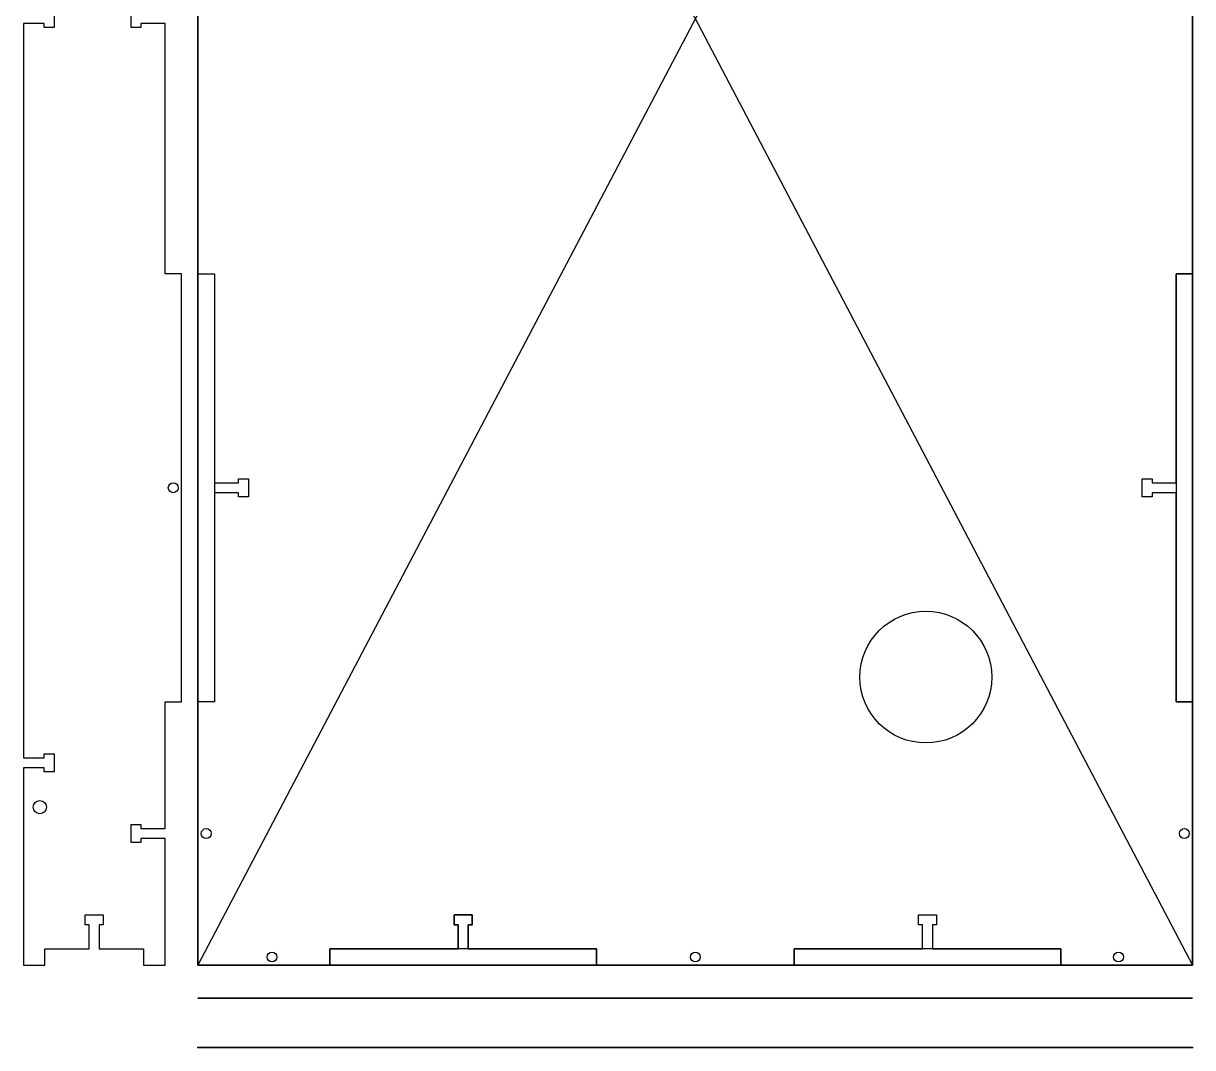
# Model space of a CAD drawing. Header units: centimetres. Extents: x -50 to 57, y -31 to 41.
# Drawn here: x -20.4 to 15.1, y -31.25 to -0.15 of the extents above; entities that cross this region are included whole.
import ezdxf

# ---------------------------------------------------------------- set-up
doc = ezdxf.new("R2010")
doc.units = ezdxf.units.CM
doc.header["$MEASUREMENT"] = 0
for name, color, linetype in [('제목 없음 v10_2 v4_Sketch1', 7, 'Continuous'), ('제목 없음 v10_2 v4_Sketch12', 7, 'Continuous'), ('제목 없음 v10_2 v4_Sketch13', 7, 'Continuous'), ('제목 없음 v10_2 v4_Sketch14', 7, 'Continuous'), ('제목 없음 v10_2 v4_Sketch18', 7, 'Continuous'), ('제목 없음 v10_2 v4_Sketch19', 7, 'Continuous'), ('제목 없음 v10_2 v4_Sketch2', 7, 'Continuous'), ('제목 없음 v10_2 v4_Sketch5', 7, 'Continuous'), ('제목 없음 v10_2 v4_Sketch6', 7, 'Continuous'), ('제목 없음 v10_2 v4_Sketch7', 7, 'Continuous'), ('제목 없음 v10_2 v4_Sketch8', 7, 'Continuous'), ('제목 없음 v10_2 v4_Sketch9', 7, 'Continuous')]:
    doc.layers.add(name, color=color, linetype=linetype)

msp = doc.modelspace()

# ---------------------------------------------------------------- linework, layer by layer
at = {"layer": '제목 없음 v10_2 v4_Sketch1'}
for p, q in [((-15.1, -28.75), (-15.1, 28.75)), ((-15.1, 28.75), (15.1, -28.75)), ((15.1, 28.75), (-15.1, -28.75)), ((15.1, 28.75), (15.1, -28.75)), ((15.1, -28.75), (-15.1, -28.75))]:
    msp.add_line(p, q, dxfattribs=at)
at = {"layer": '제목 없음 v10_2 v4_Sketch12'}
for p, q in [((-15.1, -28.75, 1.15), (-14.6, -28.75, 1.15)), ((-15.1, -28.75, 4.15), (-15.1, -28.75, 1.15)), ((-14.6, -28.75, 4.15), (-15.1, -28.75, 4.15)), ((-14.6, -28.75, 1.15), (-14.6, -28.75, 0.5)), ((-10.6, -28.75, 4.8), (-14.6, -28.75, 4.8)), ((-14.6, -28.75, 0.5), (-13, -28.75, 0.5)), ((-14.6, -28.75, 4.8), (-14.6, -28.75, 4.15)), ((-13, -28.75, 1.23), (-13.125, -28.75, 1.23)), ((-13.125, -28.75, 1.53), (-12.575, -28.75, 1.53)), ((-13.125, -28.75, 1.23), (-13.125, -28.75, 1.53)), ((-13, -28.75, 0.5), (-13, -28.75, 1.23)), ((-12.7, -28.75, 0.5), (-11.1, -28.75, 0.5)), ((-12.575, -28.75, 1.23), (-12.7, -28.75, 1.23)), ((-12.7, -28.75, 1.23), (-12.7, -28.75, 0.5)), ((-12.575, -28.75, 1.53), (-12.575, -28.75, 1.23)), ((-11.1, -28.75), (-3, -28.75)), ((-11.1, -28.75, 0.5), (-11.1, -28.75)), ((-10.175, -28.75, 3.87), (-10.725, -28.75, 3.87)), ((-10.725, -28.75, 3.87), (-10.725, -28.75, 4.17)), ((-10.725, -28.75, 4.17), (-10.6, -28.75, 4.17)), ((-10.6, -28.75, 4.17), (-10.6, -28.75, 4.8)), ((10.3, -28.75, 4.8), (-10.3, -28.75, 4.8)), ((-10.3, -28.75, 4.8), (-10.3, -28.75, 4.17)), ((-10.3, -28.75, 4.17), (-10.175, -28.75, 4.17)), ((-10.175, -28.75, 4.17), (-10.175, -28.75, 3.87)), ((-3.1, -28.75, 2.8), (-3.1, -28.75, 3.8)), ((8.3, -28.75, 2.8), (-3.1, -28.75, 2.8)), ((-3.1, -28.75, 3.8), (8.3, -28.75, 3.8)), ((-3, -28.75, 0.5), (-0.197, -28.75, 0.5)), ((-3, -28.75), (-3, -28.75, 0.5)), ((-0.322, -28.75, 1.23), (-0.322, -28.75, 1.53)), ((-0.322, -28.75, 1.53), (0.228, -28.75, 1.53)), ((-0.197, -28.75, 1.23), (-0.322, -28.75, 1.23)), ((-0.197, -28.75, 0.5), (-0.197, -28.75, 1.23)), ((0.103, -28.75, 0.5), (3, -28.75, 0.5)), ((0.228, -28.75, 1.23), (0.103, -28.75, 1.23)), ((0.103, -28.75, 1.23), (0.103, -28.75, 0.5)), ((0.228, -28.75, 1.53), (0.228, -28.75, 1.23)), ((3, -28.75), (11.1, -28.75)), ((3, -28.75, 0.5), (3, -28.75)), ((8.3, -28.75, 3.8), (8.3, -28.75, 2.8)), ((10.725, -28.75, 3.87), (10.175, -28.75, 3.87)), ((10.175, -28.75, 3.87), (10.175, -28.75, 4.17)), ((10.175, -28.75, 4.17), (10.3, -28.75, 4.17)), ((10.3, -28.75, 4.17), (10.3, -28.75, 4.8)), ((14.6, -28.75, 4.8), (10.6, -28.75, 4.8)), ((10.6, -28.75, 4.8), (10.6, -28.75, 4.17)), ((10.6, -28.75, 4.17), (10.725, -28.75, 4.17)), ((10.725, -28.75, 4.17), (10.725, -28.75, 3.87)), ((11.1, -28.75, 0.5), (12.7, -28.75, 0.5)), ((11.1, -28.75), (11.1, -28.75, 0.5)), ((12.7, -28.75, 1.23), (12.575, -28.75, 1.23)), ((12.575, -28.75, 1.23), (12.575, -28.75, 1.53)), ((12.575, -28.75, 1.53), (13.125, -28.75, 1.53)), ((12.7, -28.75, 0.5), (12.7, -28.75, 1.23)), ((13, -28.75, 0.5), (14.6, -28.75, 0.5)), ((13.125, -28.75, 1.23), (13, -28.75, 1.23)), ((13, -28.75, 1.23), (13, -28.75, 0.5)), ((13.125, -28.75, 1.53), (13.125, -28.75, 1.23)), ((14.6, -28.75, 0.5), (14.6, -28.75, 1.15)), ((14.6, -28.75, 4.15), (14.6, -28.75, 4.8)), ((14.6, -28.75, 1.15), (15.1, -28.75, 1.15)), ((15.1, -28.75, 4.15), (14.6, -28.75, 4.15)), ((15.1, -28.75, 1.15), (15.1, -28.75, 4.15))]:
    msp.add_line(p, q, dxfattribs=at)
at = {"layer": '제목 없음 v10_2 v4_Sketch12', "extrusion": (0, -1, 0)}
for centre in [(-14.85, 2.65, 28.75), (-7.05, 0.25, 28.75), (7.05, 0.25, 28.75), (14.85, 2.65, 28.75)]:
    msp.add_circle(centre, 0.15, dxfattribs=at)
at = {"layer": '제목 없음 v10_2 v4_Sketch12'}
msp.add_point((0, -28.75), dxfattribs=at)
at = {"layer": '제목 없음 v10_2 v4_Sketch13'}
for p, q in [((-15.1, 7.75, 0.5), (-15.1, -7.75, 0.5)), ((15.1, -7.75, 0.5), (15.1, 7.75, 0.5)), ((-15.1, -7.75, 0.5), (-14.6, -7.75, 0.5)), ((-14.6, -7.75, 0.5), (-14.6, -14.1, 0.5)), ((14.6, -7.75, 0.5), (15.1, -7.75, 0.5)), ((14.6, -14.1, 0.5), (14.6, -7.75, 0.5)), ((-14.6, -14.1, 0.5), (-13.87, -14.1, 0.5)), ((-13.87, -14.1, 0.5), (-13.87, -13.975, 0.5)), ((-13.87, -13.975, 0.5), (-13.57, -13.975, 0.5)), ((-13.57, -13.975, 0.5), (-13.57, -14.525, 0.5)), ((13.57, -14.525, 0.5), (13.57, -13.975, 0.5)), ((13.57, -13.975, 0.5), (13.87, -13.975, 0.5)), ((13.87, -13.975, 0.5), (13.87, -14.1, 0.5)), ((13.87, -14.1, 0.5), (14.6, -14.1, 0.5)), ((-14.6, -14.4, 0.5), (-14.6, -20.75, 0.5)), ((-13.87, -14.4, 0.5), (-14.6, -14.4, 0.5)), ((-13.87, -14.525, 0.5), (-13.87, -14.4, 0.5)), ((-13.57, -14.525, 0.5), (-13.87, -14.525, 0.5)), ((13.87, -14.525, 0.5), (13.57, -14.525, 0.5)), ((13.87, -14.4, 0.5), (13.87, -14.525, 0.5)), ((14.6, -14.4, 0.5), (13.87, -14.4, 0.5)), ((14.6, -20.75, 0.5), (14.6, -14.4, 0.5)), ((-14.6, -20.75, 0.5), (-15.1, -20.75, 0.5)), ((-15.1, -20.75, 0.5), (-15.1, -28.75, 0.5)), ((15.1, -20.75, 0.5), (14.6, -20.75, 0.5)), ((15.1, -28.75, 0.5), (15.1, -20.75, 0.5)), ((-7.325, -27.22, 0.5), (-6.775, -27.22, 0.5)), ((-7.325, -27.52, 0.5), (-7.325, -27.22, 0.5)), ((-6.775, -27.22, 0.5), (-6.775, -27.52, 0.5)), ((6.775, -27.22, 0.5), (7.325, -27.22, 0.5)), ((6.775, -27.52, 0.5), (6.775, -27.22, 0.5)), ((7.325, -27.22, 0.5), (7.325, -27.52, 0.5)), ((-7.2, -27.52, 0.5), (-7.325, -27.52, 0.5)), ((-7.2, -28.25, 0.5), (-7.2, -27.52, 0.5)), ((-6.775, -27.52, 0.5), (-6.9, -27.52, 0.5)), ((-6.9, -27.52, 0.5), (-6.9, -28.25, 0.5)), ((6.9, -27.52, 0.5), (6.775, -27.52, 0.5)), ((6.9, -28.25, 0.5), (6.9, -27.52, 0.5)), ((7.2, -27.52, 0.5), (7.2, -28.25, 0.5)), ((7.325, -27.52, 0.5), (7.2, -27.52, 0.5)), ((-11.1, -28.75, 0.5), (-11.1, -28.25, 0.5)), ((-11.1, -28.25, 0.5), (-7.2, -28.25, 0.5)), ((-6.9, -28.25, 0.5), (-3, -28.25, 0.5)), ((-3, -28.25, 0.5), (-3, -28.75, 0.5)), ((3, -28.25, 0.5), (6.9, -28.25, 0.5)), ((3, -28.75, 0.5), (3, -28.25, 0.5)), ((7.2, -28.25, 0.5), (11.1, -28.25, 0.5)), ((11.1, -28.25, 0.5), (11.1, -28.75, 0.5)), ((-15.1, -28.75, 0.5), (-11.1, -28.75, 0.5)), ((-3, -28.75, 0.5), (3, -28.75, 0.5)), ((11.1, -28.75, 0.5), (15.1, -28.75, 0.5))]:
    msp.add_line(p, q, dxfattribs=at)
for centre, radius in [((7, -20, 0.5), 2), ((-14.85, -24.75, 0.5), 0.15), ((14.85, -24.75, 0.5), 0.15), ((-12.85, -28.5, 0.5), 0.15), ((0, -28.5, 0.5), 0.15), ((12.85, -28.5, 0.5), 0.15)]:
    msp.add_circle(centre, radius, dxfattribs=at)
at = {"layer": '제목 없음 v10_2 v4_Sketch14'}
for p, q in [((-15.1, 7.75, 0.5), (-15.1, -7.75, 0.5)), ((15.1, -7.75, 0.5), (15.1, 7.75, 0.5)), ((-15.1, -7.75, 0.5), (-14.6, -7.75, 0.5)), ((-14.6, -7.75, 0.5), (-14.6, -14.1, 0.5)), ((14.6, -14.1, 0.5), (14.6, -7.75, 0.5)), ((14.6, -7.75, 0.5), (15.1, -7.75, 0.5)), ((-14.6, -14.1, 0.5), (-13.87, -14.1, 0.5)), ((-13.87, -13.975, 0.5), (-13.57, -13.975, 0.5)), ((-13.87, -14.1, 0.5), (-13.87, -13.975, 0.5)), ((-13.57, -13.975, 0.5), (-13.57, -14.525, 0.5)), ((13.57, -14.525, 0.5), (13.57, -13.975, 0.5)), ((13.57, -13.975, 0.5), (13.87, -13.975, 0.5)), ((13.87, -13.975, 0.5), (13.87, -14.1, 0.5)), ((13.87, -14.1, 0.5), (14.6, -14.1, 0.5)), ((-13.87, -14.4, 0.5), (-14.6, -14.4, 0.5)), ((-14.6, -14.4, 0.5), (-14.6, -20.75, 0.5)), ((-13.87, -14.525, 0.5), (-13.87, -14.4, 0.5)), ((-13.57, -14.525, 0.5), (-13.87, -14.525, 0.5)), ((13.87, -14.525, 0.5), (13.57, -14.525, 0.5)), ((13.87, -14.4, 0.5), (13.87, -14.525, 0.5)), ((14.6, -14.4, 0.5), (13.87, -14.4, 0.5)), ((14.6, -20.75, 0.5), (14.6, -14.4, 0.5)), ((-14.6, -20.75, 0.5), (-15.1, -20.75, 0.5)), ((-15.1, -20.75, 0.5), (-15.1, -28.75, 0.5)), ((15.1, -20.75, 0.5), (14.6, -20.75, 0.5)), ((15.1, -28.75, 0.5), (15.1, -20.75, 0.5)), ((-7.325, -27.22, 0.5), (-6.775, -27.22, 0.5)), ((-7.325, -27.52, 0.5), (-7.325, -27.22, 0.5)), ((-6.775, -27.22, 0.5), (-6.775, -27.52, 0.5)), ((6.775, -27.22, 0.5), (7.325, -27.22, 0.5)), ((6.775, -27.52, 0.5), (6.775, -27.22, 0.5)), ((7.325, -27.22, 0.5), (7.325, -27.52, 0.5)), ((-7.2, -27.52, 0.5), (-7.325, -27.52, 0.5)), ((-7.2, -28.25, 0.5), (-7.2, -27.52, 0.5)), ((-6.775, -27.52, 0.5), (-6.9, -27.52, 0.5)), ((-6.9, -27.52, 0.5), (-6.9, -28.25, 0.5)), ((6.9, -27.52, 0.5), (6.775, -27.52, 0.5)), ((6.9, -28.25, 0.5), (6.9, -27.52, 0.5)), ((7.2, -27.52, 0.5), (7.2, -28.25, 0.5)), ((7.325, -27.52, 0.5), (7.2, -27.52, 0.5)), ((-11.1, -28.25, 0.5), (-7.2, -28.25, 0.5)), ((-11.1, -28.75, 0.5), (-11.1, -28.25, 0.5)), ((-6.9, -28.25, 0.5), (-3, -28.25, 0.5)), ((-3, -28.25, 0.5), (-3, -28.75, 0.5)), ((3, -28.75, 0.5), (3, -28.25, 0.5)), ((3, -28.25, 0.5), (6.9, -28.25, 0.5)), ((7.2, -28.25, 0.5), (11.1, -28.25, 0.5)), ((11.1, -28.25, 0.5), (11.1, -28.75, 0.5)), ((-15.1, -28.75, 0.5), (-11.1, -28.75, 0.5)), ((-3, -28.75, 0.5), (3, -28.75, 0.5)), ((11.1, -28.75, 0.5), (15.1, -28.75, 0.5))]:
    msp.add_line(p, q, dxfattribs=at)
for centre, radius in [((7, -20, 0.5), 2), ((-14.85, -24.75, 0.5), 0.15), ((14.85, -24.75, 0.5), 0.15), ((-12.85, -28.5, 0.5), 0.15), ((0, -28.5, 0.5), 0.15), ((12.85, -28.5, 0.5), 0.15)]:
    msp.add_circle(centre, radius, dxfattribs=at)
at = {"layer": '제목 없음 v10_2 v4_Sketch18'}
for p, q in [((-15.1, 7.75, 0.5), (-15.1, -7.75, 0.5)), ((15.1, -7.75, 0.5), (15.1, 7.75, 0.5)), ((-15.1, -7.75, 0.5), (-14.6, -7.75, 0.5)), ((-14.6, -7.75, 0.5), (-14.6, -14.1, 0.5)), ((14.6, -14.1, 0.5), (14.6, -7.75, 0.5)), ((14.6, -7.75, 0.5), (15.1, -7.75, 0.5)), ((-14.6, -14.1, 0.5), (-13.87, -14.1, 0.5)), ((-13.87, -14.1, 0.5), (-13.87, -13.975, 0.5)), ((-13.87, -13.975, 0.5), (-13.57, -13.975, 0.5)), ((-13.57, -13.975, 0.5), (-13.57, -14.525, 0.5)), ((13.57, -13.975, 0.5), (13.87, -13.975, 0.5)), ((13.57, -14.525, 0.5), (13.57, -13.975, 0.5)), ((13.87, -13.975, 0.5), (13.87, -14.1, 0.5)), ((13.87, -14.1, 0.5), (14.6, -14.1, 0.5)), ((-13.87, -14.4, 0.5), (-14.6, -14.4, 0.5)), ((-14.6, -14.4, 0.5), (-14.6, -20.75, 0.5)), ((-13.87, -14.525, 0.5), (-13.87, -14.4, 0.5)), ((-13.57, -14.525, 0.5), (-13.87, -14.525, 0.5)), ((13.87, -14.525, 0.5), (13.57, -14.525, 0.5)), ((14.6, -14.4, 0.5), (13.87, -14.4, 0.5)), ((13.87, -14.4, 0.5), (13.87, -14.525, 0.5)), ((14.6, -20.75, 0.5), (14.6, -14.4, 0.5)), ((-14.6, -20.75, 0.5), (-15.1, -20.75, 0.5)), ((-15.1, -20.75, 0.5), (-15.1, -28.75, 0.5)), ((15.1, -20.75, 0.5), (14.6, -20.75, 0.5)), ((15.1, -28.75, 0.5), (15.1, -20.75, 0.5)), ((-7.325, -27.22, 0.5), (-6.775, -27.22, 0.5)), ((-7.325, -27.52, 0.5), (-7.325, -27.22, 0.5)), ((-6.775, -27.22, 0.5), (-6.775, -27.52, 0.5)), ((6.775, -27.52, 0.5), (6.775, -27.22, 0.5)), ((6.775, -27.22, 0.5), (7.325, -27.22, 0.5)), ((7.325, -27.22, 0.5), (7.325, -27.52, 0.5)), ((-7.2, -27.52, 0.5), (-7.325, -27.52, 0.5)), ((-7.2, -28.25, 0.5), (-7.2, -27.52, 0.5)), ((-6.9, -27.52, 0.5), (-6.9, -28.25, 0.5)), ((-6.775, -27.52, 0.5), (-6.9, -27.52, 0.5)), ((6.9, -27.52, 0.5), (6.775, -27.52, 0.5)), ((6.9, -28.25, 0.5), (6.9, -27.52, 0.5)), ((7.2, -27.52, 0.5), (7.2, -28.25, 0.5)), ((7.325, -27.52, 0.5), (7.2, -27.52, 0.5)), ((-11.1, -28.75, 0.5), (-11.1, -28.25, 0.5)), ((-11.1, -28.25, 0.5), (-7.2, -28.25, 0.5)), ((-6.9, -28.25, 0.5), (-3, -28.25, 0.5)), ((-3, -28.25, 0.5), (-3, -28.75, 0.5)), ((3, -28.75, 0.5), (3, -28.25, 0.5)), ((3, -28.25, 0.5), (6.9, -28.25, 0.5)), ((7.2, -28.25, 0.5), (11.1, -28.25, 0.5)), ((11.1, -28.25, 0.5), (11.1, -28.75, 0.5)), ((-15.1, -28.75, 0.5), (-11.1, -28.75, 0.5)), ((-3, -28.75, 0.5), (3, -28.75, 0.5)), ((11.1, -28.75, 0.5), (15.1, -28.75, 0.5))]:
    msp.add_line(p, q, dxfattribs=at)
for centre, radius in [((7, -20, 0.5), 2), ((-14.85, -24.75, 0.5), 0.15), ((14.85, -24.75, 0.5), 0.15), ((-12.85, -28.5, 0.5), 0.15), ((0, -28.5, 0.5), 0.15), ((12.85, -28.5, 0.5), 0.15)]:
    msp.add_circle(centre, radius, dxfattribs=at)
at = {"layer": '제목 없음 v10_2 v4_Sketch19'}
for p, q in [((-19.47, 0.275, 0.5), (-19.47, -0.275, 0.5)), ((-17.13, -0.275, 0.5), (-17.13, 0.275, 0.5)), ((-19.77, -0.15, 0.5), (-20.4, -0.15, 0.5)), ((-20.4, -0.15, 0.5), (-20.4, -22.45, 0.5)), ((-19.77, -0.275, 0.5), (-19.77, -0.15, 0.5)), ((-19.47, -0.275, 0.5), (-19.77, -0.275, 0.5)), ((-16.83, -0.275, 0.5), (-17.13, -0.275, 0.5)), ((-16.1, -0.15, 0.5), (-16.83, -0.15, 0.5)), ((-16.83, -0.15, 0.5), (-16.83, -0.275, 0.5)), ((-16.1, -7.75, 0.5), (-16.1, -0.15, 0.5)), ((-15.6, -7.75, 0.5), (-16.1, -7.75, 0.5)), ((-15.6, -20.75, 0.5), (-15.6, -7.75, 0.5)), ((-16.1, -24.6, 0.5), (-16.1, -20.75, 0.5)), ((-16.1, -20.75, 0.5), (-15.6, -20.75, 0.5)), ((-19.77, -22.45, 0.5), (-19.77, -22.325, 0.5)), ((-19.77, -22.325, 0.5), (-19.47, -22.325, 0.5)), ((-19.47, -22.325, 0.5), (-19.47, -22.875, 0.5)), ((-20.4, -22.45, 0.5), (-19.77, -22.45, 0.5)), ((-19.77, -22.75, 0.5), (-20.4, -22.75, 0.5)), ((-20.4, -22.75, 0.5), (-20.4, -28.75, 0.5)), ((-19.77, -22.875, 0.5), (-19.77, -22.75, 0.5)), ((-19.47, -22.875, 0.5), (-19.77, -22.875, 0.5)), ((-17.13, -24.475, 0.5), (-16.83, -24.475, 0.5)), ((-17.13, -25.025, 0.5), (-17.13, -24.475, 0.5)), ((-16.83, -24.475, 0.5), (-16.83, -24.6, 0.5)), ((-16.83, -24.6, 0.5), (-16.1, -24.6, 0.5)), ((-16.83, -25.025, 0.5), (-17.13, -25.025, 0.5)), ((-16.83, -24.9, 0.5), (-16.83, -25.025, 0.5)), ((-16.1, -24.9, 0.5), (-16.83, -24.9, 0.5)), ((-16.1, -28.75, 0.5), (-16.1, -24.9, 0.5)), ((-18.525, -27.22, 0.5), (-17.975, -27.22, 0.5)), ((-18.525, -27.52, 0.5), (-18.525, -27.22, 0.5)), ((-17.975, -27.22, 0.5), (-17.975, -27.52, 0.5)), ((-18.4, -27.52, 0.5), (-18.525, -27.52, 0.5)), ((-18.4, -28.25, 0.5), (-18.4, -27.52, 0.5)), ((-17.975, -27.52, 0.5), (-18.1, -27.52, 0.5)), ((-18.1, -27.52, 0.5), (-18.1, -28.25, 0.5)), ((-19.75, -28.75, 0.5), (-19.75, -28.25, 0.5)), ((-19.75, -28.25, 0.5), (-18.4, -28.25, 0.5)), ((-18.1, -28.25, 0.5), (-16.75, -28.25, 0.5)), ((-16.75, -28.25, 0.5), (-16.75, -28.75, 0.5)), ((-20.4, -28.75, 0.5), (-19.75, -28.75, 0.5)), ((-16.75, -28.75, 0.5), (-16.1, -28.75, 0.5))]:
    msp.add_line(p, q, dxfattribs=at)
for centre, radius in [((-15.85, -14.25, 0.5), 0.15), ((-19.9, -23.95, 0.5), 0.2)]:
    msp.add_circle(centre, radius, dxfattribs=at)
at = {"layer": '제목 없음 v10_2 v4_Sketch2'}
for p, q in [((-15.1, 28.75, 0.5), (-15.1, -28.75, 0.5)), ((15.1, -28.75, 0.5), (15.1, 28.75, 0.5)), ((-15.1, -7.75, 0.5), (-14.6, -7.75, 0.5)), ((-15.1, -20.75, 0.5), (-15.1, -7.75, 0.5)), ((-14.6, -7.75, 0.5), (-14.6, -20.75, 0.5)), ((14.6, -7.75, 0.5), (14.6, -20.75, 0.5)), ((15.1, -7.75, 0.5), (14.6, -7.75, 0.5)), ((15.1, -20.75, 0.5), (15.1, -7.75, 0.5)), ((-14.6, -14.1, 0.5), (-13.87, -14.1, 0.5)), ((-13.87, -14.1, 0.5), (-13.87, -13.975, 0.5)), ((-13.87, -13.975, 0.5), (-13.57, -13.975, 0.5)), ((-13.57, -13.975, 0.5), (-13.57, -14.525, 0.5)), ((13.57, -14.525, 0.5), (13.57, -13.975, 0.5)), ((13.57, -13.975, 0.5), (13.87, -13.975, 0.5)), ((13.87, -13.975, 0.5), (13.87, -14.1, 0.5)), ((13.87, -14.1, 0.5), (14.6, -14.1, 0.5)), ((-13.87, -14.4, 0.5), (-14.6, -14.4, 0.5)), ((-13.87, -14.525, 0.5), (-13.87, -14.4, 0.5)), ((-13.57, -14.525, 0.5), (-13.87, -14.525, 0.5)), ((13.87, -14.525, 0.5), (13.57, -14.525, 0.5)), ((13.87, -14.4, 0.5), (13.87, -14.525, 0.5)), ((14.6, -14.4, 0.5), (13.87, -14.4, 0.5)), ((-14.6, -20.75, 0.5), (-15.1, -20.75, 0.5)), ((14.6, -20.75, 0.5), (15.1, -20.75, 0.5)), ((-7.325, -27.22, 0.5), (-7.325, -27.52, 0.5)), ((-6.775, -27.22, 0.5), (-7.325, -27.22, 0.5)), ((-6.775, -27.52, 0.5), (-6.775, -27.22, 0.5)), ((6.775, -27.52, 0.5), (6.775, -27.22, 0.5)), ((6.775, -27.22, 0.5), (7.325, -27.22, 0.5)), ((7.325, -27.22, 0.5), (7.325, -27.52, 0.5)), ((-7.325, -27.52, 0.5), (-7.2, -27.52, 0.5)), ((-7.2, -27.52, 0.5), (-7.2, -28.25, 0.5)), ((-6.9, -28.25, 0.5), (-6.9, -27.52, 0.5)), ((-6.9, -27.52, 0.5), (-6.775, -27.52, 0.5)), ((6.9, -27.52, 0.5), (6.775, -27.52, 0.5)), ((6.9, -28.25, 0.5), (6.9, -27.52, 0.5)), ((7.325, -27.52, 0.5), (7.2, -27.52, 0.5)), ((7.2, -27.52, 0.5), (7.2, -28.25, 0.5)), ((-11.1, -28.25, 0.5), (-11.1, -28.75, 0.5)), ((-3, -28.25, 0.5), (-11.1, -28.25, 0.5)), ((-3, -28.75, 0.5), (-3, -28.25, 0.5)), ((11.1, -28.25, 0.5), (3, -28.25, 0.5)), ((3, -28.25, 0.5), (3, -28.75, 0.5)), ((11.1, -28.75, 0.5), (11.1, -28.25, 0.5)), ((-15.1, -28.75, 0.5), (15.1, -28.75, 0.5)), ((-11.1, -28.75, 0.5), (-3, -28.75, 0.5)), ((3, -28.75, 0.5), (11.1, -28.75, 0.5))]:
    msp.add_line(p, q, dxfattribs=at)
for centre in [(-14.85, -24.75, 0.5), (14.85, -24.75, 0.5), (-12.85, -28.5, 0.5), (0, -28.5, 0.5), (12.85, -28.5, 0.5)]:
    msp.add_circle(centre, 0.15, dxfattribs=at)
at = {"layer": '제목 없음 v10_2 v4_Sketch5'}
for p, q in [((-15.1, 7.75, 0.5), (-15.1, -7.75, 0.5)), ((15.1, -7.75, 0.5), (15.1, 7.75, 0.5)), ((-15.1, -7.75, 0.5), (-14.6, -7.75, 0.5)), ((-14.6, -7.75, 0.5), (-14.6, -14.1, 0.5)), ((14.6, -7.75, 0.5), (15.1, -7.75, 0.5)), ((14.6, -14.1, 0.5), (14.6, -7.75, 0.5)), ((-14.6, -14.1, 0.5), (-13.87, -14.1, 0.5)), ((-13.87, -14.1, 0.5), (-13.87, -13.975, 0.5)), ((-13.87, -13.975, 0.5), (-13.57, -13.975, 0.5)), ((-13.57, -13.975, 0.5), (-13.57, -14.525, 0.5)), ((13.57, -13.975, 0.5), (13.87, -13.975, 0.5)), ((13.57, -14.525, 0.5), (13.57, -13.975, 0.5)), ((13.87, -13.975, 0.5), (13.87, -14.1, 0.5)), ((13.87, -14.1, 0.5), (14.6, -14.1, 0.5)), ((-13.87, -14.4, 0.5), (-14.6, -14.4, 0.5)), ((-14.6, -14.4, 0.5), (-14.6, -20.75, 0.5)), ((-13.87, -14.525, 0.5), (-13.87, -14.4, 0.5)), ((-13.57, -14.525, 0.5), (-13.87, -14.525, 0.5)), ((13.87, -14.525, 0.5), (13.57, -14.525, 0.5)), ((14.6, -14.4, 0.5), (13.87, -14.4, 0.5)), ((13.87, -14.4, 0.5), (13.87, -14.525, 0.5)), ((14.6, -20.75, 0.5), (14.6, -14.4, 0.5)), ((-15.1, -20.75, 0.5), (-15.1, -28.75, 0.5)), ((-14.6, -20.75, 0.5), (-15.1, -20.75, 0.5)), ((15.1, -20.75, 0.5), (14.6, -20.75, 0.5)), ((15.1, -28.75, 0.5), (15.1, -20.75, 0.5)), ((-7.325, -27.22, 0.5), (-6.775, -27.22, 0.5)), ((-7.325, -27.52, 0.5), (-7.325, -27.22, 0.5)), ((-6.775, -27.22, 0.5), (-6.775, -27.52, 0.5)), ((6.775, -27.22, 0.5), (7.325, -27.22, 0.5)), ((6.775, -27.52, 0.5), (6.775, -27.22, 0.5)), ((7.325, -27.22, 0.5), (7.325, -27.52, 0.5)), ((-7.2, -27.52, 0.5), (-7.325, -27.52, 0.5)), ((-7.2, -28.25, 0.5), (-7.2, -27.52, 0.5)), ((-6.9, -27.52, 0.5), (-6.9, -28.25, 0.5)), ((-6.775, -27.52, 0.5), (-6.9, -27.52, 0.5)), ((6.9, -27.52, 0.5), (6.775, -27.52, 0.5)), ((6.9, -28.25, 0.5), (6.9, -27.52, 0.5)), ((7.2, -27.52, 0.5), (7.2, -28.25, 0.5)), ((7.325, -27.52, 0.5), (7.2, -27.52, 0.5)), ((-11.1, -28.75, 0.5), (-11.1, -28.25, 0.5)), ((-11.1, -28.25, 0.5), (-7.2, -28.25, 0.5)), ((-6.9, -28.25, 0.5), (-3, -28.25, 0.5)), ((-3, -28.25, 0.5), (-3, -28.75, 0.5)), ((3, -28.75, 0.5), (3, -28.25, 0.5)), ((3, -28.25, 0.5), (6.9, -28.25, 0.5)), ((7.2, -28.25, 0.5), (11.1, -28.25, 0.5)), ((11.1, -28.25, 0.5), (11.1, -28.75, 0.5)), ((-15.1, -28.75, 0.5), (-11.1, -28.75, 0.5)), ((-3, -28.75, 0.5), (3, -28.75, 0.5)), ((11.1, -28.75, 0.5), (15.1, -28.75, 0.5))]:
    msp.add_line(p, q, dxfattribs=at)
for centre in [(-14.85, -24.75, 0.5), (14.85, -24.75, 0.5), (-12.85, -28.5, 0.5), (0, -28.5, 0.5), (12.85, -28.5, 0.5)]:
    msp.add_circle(centre, 0.15, dxfattribs=at)
at = {"layer": '제목 없음 v10_2 v4_Sketch6'}
for p, q in [((-14.6, -28.75, 4.8), (14.6, -28.75, 4.8)), ((-14.6, -28.75, 4.8), (14.6, -28.75, 0.5)), ((14.6, -28.75, 0.5), (-14.6, -28.75, 0.5)), ((-14.6, -28.75, 0.5), (-14.6, -28.75, 4.8)), ((14.6, -28.75, 4.8), (-14.6, -28.75, 0.5)), ((-3, -28.75, 0.5), (-3, -28.75)), ((-3, -28.75), (3, -28.75)), ((3, -28.75, 0.5), (-3, -28.75, 0.5)), ((3, -28.75, 0.5), (6.9, -28.75, 0.5)), ((3, -28.75), (3, -28.75, 0.5)), ((7.2, -28.75, 0.5), (11.1, -28.75, 0.5)), ((14.6, -28.75, 4.8), (14.6, -28.75, 0.5))]:
    msp.add_line(p, q, dxfattribs=at)
for p in [(0, -28.75, 2.65), (0, -28.75, 4), (0, -28.75)]:
    msp.add_point(p, dxfattribs=at)
at = {"layer": '제목 없음 v10_2 v4_Sketch7'}
for p, q in [((-15.1, -31.25, 4.15), (-15.1, -31.25, 1.15)), ((-14.6, -31.25, 4.15), (-15.1, -31.25, 4.15)), ((-15.1, -31.25, 1.15), (-14.6, -31.25, 1.15)), ((-14.6, -31.25, 0.5), (14.6, -31.25, 0.5)), ((-14.6, -31.25, 4.8), (-14.6, -31.25, 0.5)), ((14.6, -31.25, 4.8), (-14.6, -31.25, 4.8)), ((-14.6, -31.25, 1.15), (-14.6, -31.25, 4.15)), ((-11.1, -31.25, 0.5), (-3, -31.25, 0.5)), ((-3, -31.25), (-11.1, -31.25)), ((-11.1, -31.25), (-11.1, -31.25, 0.5)), ((-3, -31.25, 0.5), (-3, -31.25)), ((11.1, -31.25), (3, -31.25)), ((3, -31.25), (3, -31.25, 0.5)), ((3, -31.25, 0.5), (11.1, -31.25, 0.5)), ((11.1, -31.25, 0.5), (11.1, -31.25)), ((14.6, -31.25, 0.5), (14.6, -31.25, 4.8)), ((14.6, -31.25, 4.15), (15.1, -31.25, 4.15)), ((15.1, -31.25, 1.15), (14.6, -31.25, 1.15)), ((14.6, -31.25, 1.15), (14.6, -31.25, 4.15)), ((15.1, -31.25, 4.15), (15.1, -31.25, 1.15))]:
    msp.add_line(p, q, dxfattribs=at)
for p in [(-15.1, -31.25, 1.15), (-14.6, -31.25, 4.15), (-11.1, -31.25, 0.5), (-3, -31.25), (0, -31.25), (3, -31.25, 0.5), (11.1, -31.25), (14.6, -31.25, 4.15), (15.1, -31.25, 1.15)]:
    msp.add_point(p, dxfattribs=at)
at = {"layer": '제목 없음 v10_2 v4_Sketch8'}
for p, q in [((-15.1, -31.25, 4.15), (-15.1, -31.25, 1.15)), ((-14.6, -31.25, 4.15), (-15.1, -31.25, 4.15)), ((-15.1, -31.25, 1.15), (-14.6, -31.25, 1.15)), ((-14.6, -31.25, 4.8), (-14.6, -31.25, 4.15)), ((14.6, -31.25, 4.8), (-14.6, -31.25, 4.8)), ((-14.6, -31.25, 1.15), (-14.6, -31.25, 0.5)), ((-14.6, -31.25, 0.5), (-11.1, -31.25, 0.5)), ((-12.575, -31.25, 1.53), (-13.125, -31.25, 1.53)), ((-13.125, -31.25, 1.23), (-13, -31.25, 1.23)), ((-13.125, -31.25, 1.53), (-13.125, -31.25, 1.23)), ((-13, -31.25, 1.23), (-13, -31.25, 0.5)), ((-12.7, -31.25, 1.23), (-12.575, -31.25, 1.23)), ((-12.7, -31.25, 0.5), (-12.7, -31.25, 1.23)), ((-12.575, -31.25, 1.23), (-12.575, -31.25, 1.53)), ((-11.1, -31.25), (-3, -31.25)), ((-11.1, -31.25, 0.5), (-11.1, -31.25)), ((-3, -31.25, 0.5), (3, -31.25, 0.5)), ((-3, -31.25), (-3, -31.25, 0.5)), ((-0.197, -31.25, 1.23), (-0.322, -31.25, 1.23)), ((-0.322, -31.25, 1.23), (-0.322, -31.25, 1.53)), ((-0.322, -31.25, 1.53), (0.228, -31.25, 1.53)), ((-0.197, -31.25, 0.5), (-0.197, -31.25, 1.23)), ((0.103, -31.25, 1.23), (0.103, -31.25, 0.5)), ((0.228, -31.25, 1.23), (0.103, -31.25, 1.23)), ((0.228, -31.25, 1.53), (0.228, -31.25, 1.23)), ((3, -31.25, 0.5), (3, -31.25)), ((3, -31.25), (11.1, -31.25)), ((11.1, -31.25), (11.1, -31.25, 0.5)), ((11.1, -31.25, 0.5), (14.6, -31.25, 0.5)), ((13.125, -31.25, 1.53), (12.575, -31.25, 1.53)), ((12.575, -31.25, 1.23), (12.7, -31.25, 1.23)), ((12.575, -31.25, 1.53), (12.575, -31.25, 1.23)), ((12.7, -31.25, 1.23), (12.7, -31.25, 0.5)), ((13, -31.25, 1.23), (13.125, -31.25, 1.23)), ((13, -31.25, 0.5), (13, -31.25, 1.23)), ((13.125, -31.25, 1.23), (13.125, -31.25, 1.53)), ((14.6, -31.25, 0.5), (14.6, -31.25, 1.15)), ((14.6, -31.25, 1.15), (15.1, -31.25, 1.15)), ((14.6, -31.25, 4.15), (14.6, -31.25, 4.8)), ((15.1, -31.25, 4.15), (14.6, -31.25, 4.15)), ((15.1, -31.25, 1.15), (15.1, -31.25, 4.15))]:
    msp.add_line(p, q, dxfattribs=at)
at = {"layer": '제목 없음 v10_2 v4_Sketch8', "extrusion": (0, -1, 0)}
for centre in [(-14.85, 2.65, 31.25), (-7.05, 0.25, 31.25), (7.05, 0.25, 31.25), (14.85, 2.65, 31.25)]:
    msp.add_circle(centre, 0.15, dxfattribs=at)
at = {"layer": '제목 없음 v10_2 v4_Sketch8'}
msp.add_point((0, -31.25), dxfattribs=at)
at = {"layer": '제목 없음 v10_2 v4_Sketch9'}
for p, q in [((-15.1, -29.75, 1.15), (-14.6, -29.75, 1.15)), ((-14.6, -29.75, 4.15), (-15.1, -29.75, 4.15)), ((-15.1, -29.75, 4.15), (-15.1, -29.75, 1.15)), ((-14.6, -29.75, 4.8), (-14.6, -29.75, 4.15)), ((-14.6, -29.75, 0.5), (-13, -29.75, 0.5)), ((14.6, -29.75, 4.8), (-14.6, -29.75, 4.8)), ((-14.6, -29.75, 1.15), (-14.6, -29.75, 0.5)), ((-13, -29.75, 1.23), (-13.125, -29.75, 1.23)), ((-13.125, -29.75, 1.53), (-12.575, -29.75, 1.53)), ((-13.125, -29.75, 1.23), (-13.125, -29.75, 1.53)), ((-13, -29.75, 0.5), (-13, -29.75, 1.23)), ((-12.575, -29.75, 1.23), (-12.7, -29.75, 1.23)), ((-12.7, -29.75, 1.23), (-12.7, -29.75, 0.5)), ((-12.7, -29.75, 0.5), (-11.1, -29.75, 0.5)), ((-12.575, -29.75, 1.53), (-12.575, -29.75, 1.23)), ((-11.1, -29.75, 0.5), (-11.1, -29.75)), ((-11.1, -29.75), (-3, -29.75)), ((-10.725, -29.75, 4.17), (-10.725, -29.75, 3.87)), ((-10.6, -29.75, 4.17), (-10.725, -29.75, 4.17)), ((-10.725, -29.75, 3.87), (-10.175, -29.75, 3.87)), ((-10.6, -29.75, 4.8), (-10.6, -29.75, 4.17)), ((-10.3, -29.75, 4.17), (-10.3, -29.75, 4.8)), ((-10.175, -29.75, 4.17), (-10.3, -29.75, 4.17)), ((-10.175, -29.75, 3.87), (-10.175, -29.75, 4.17)), ((-3, -29.75), (-3, -29.75, 0.5)), ((-3, -29.75, 0.5), (-0.197, -29.75, 0.5)), ((-0.197, -29.75, 1.23), (-0.322, -29.75, 1.23)), ((-0.322, -29.75, 1.23), (-0.322, -29.75, 1.53)), ((-0.322, -29.75, 1.53), (0.228, -29.75, 1.53)), ((-0.197, -29.75, 0.5), (-0.197, -29.75, 1.23)), ((0.103, -29.75, 0.5), (3, -29.75, 0.5)), ((0.103, -29.75, 1.23), (0.103, -29.75, 0.5)), ((0.228, -29.75, 1.23), (0.103, -29.75, 1.23)), ((0.228, -29.75, 1.53), (0.228, -29.75, 1.23)), ((3, -29.75), (11.1, -29.75)), ((3, -29.75, 0.5), (3, -29.75)), ((10.725, -29.75, 3.87), (10.175, -29.75, 3.87)), ((10.175, -29.75, 4.17), (10.3, -29.75, 4.17)), ((10.175, -29.75, 3.87), (10.175, -29.75, 4.17)), ((10.3, -29.75, 4.17), (10.3, -29.75, 4.8)), ((10.6, -29.75, 4.17), (10.725, -29.75, 4.17)), ((10.6, -29.75, 4.8), (10.6, -29.75, 4.17)), ((10.725, -29.75, 4.17), (10.725, -29.75, 3.87)), ((11.1, -29.75), (11.1, -29.75, 0.5)), ((11.1, -29.75, 0.5), (12.7, -29.75, 0.5)), ((12.7, -29.75, 1.23), (12.575, -29.75, 1.23)), ((12.575, -29.75, 1.23), (12.575, -29.75, 1.53)), ((12.575, -29.75, 1.53), (13.125, -29.75, 1.53)), ((12.7, -29.75, 0.5), (12.7, -29.75, 1.23)), ((13.125, -29.75, 1.23), (13, -29.75, 1.23)), ((13, -29.75, 1.23), (13, -29.75, 0.5)), ((13, -29.75, 0.5), (14.6, -29.75, 0.5)), ((13.125, -29.75, 1.53), (13.125, -29.75, 1.23)), ((14.6, -29.75, 0.5), (14.6, -29.75, 1.15)), ((15.1, -29.75, 4.15), (14.6, -29.75, 4.15)), ((14.6, -29.75, 4.15), (14.6, -29.75, 4.8)), ((14.6, -29.75, 1.15), (15.1, -29.75, 1.15)), ((15.1, -29.75, 1.15), (15.1, -29.75, 4.15))]:
    msp.add_line(p, q, dxfattribs=at)
at = {"layer": '제목 없음 v10_2 v4_Sketch9', "extrusion": (0, -1, 0)}
for centre in [(-14.85, 2.65, 29.75), (-7.05, 0.25, 29.75), (7.05, 0.25, 29.75), (14.85, 2.65, 29.75)]:
    msp.add_circle(centre, 0.15, dxfattribs=at)
at = {"layer": '제목 없음 v10_2 v4_Sketch9'}
msp.add_point((0, -29.75), dxfattribs=at)

doc.saveas('drawing.dxf')
